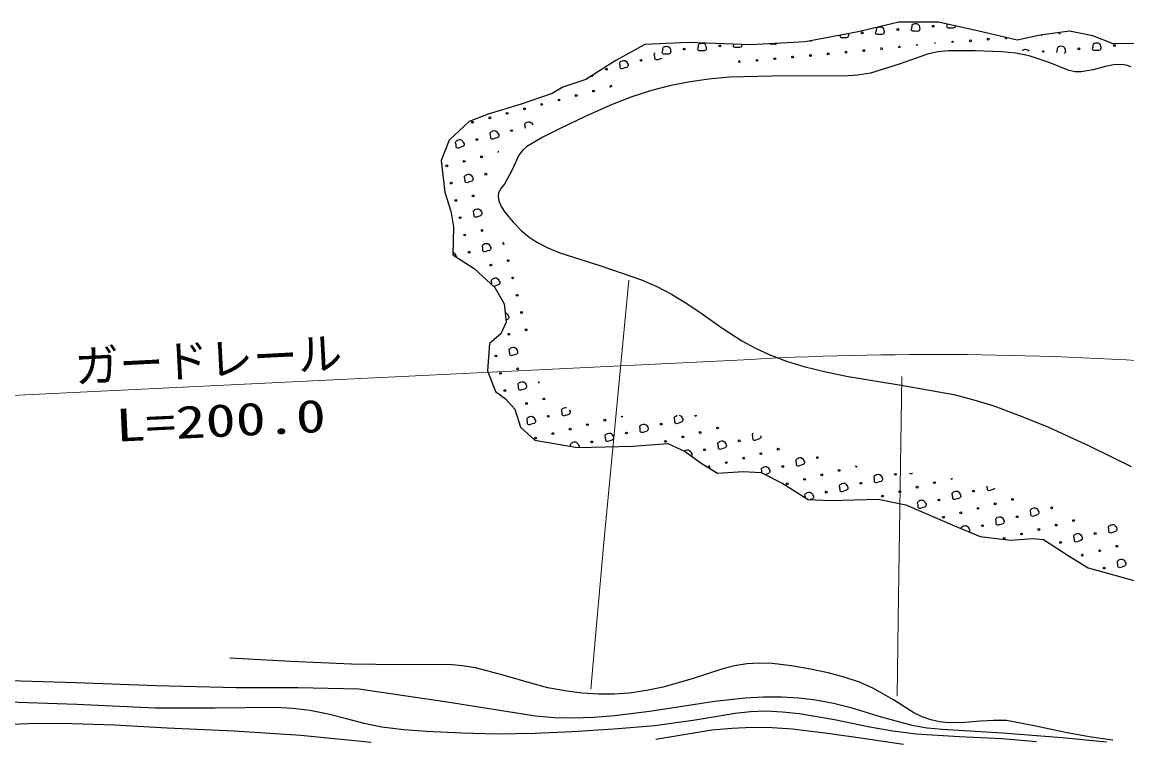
# Model space of a CAD drawing. Units: millimetres, scale not verified. Extents: x 40000 to 680000, y 20000 to 380000.
# Drawn here: x 459763 to 521610, y 298949 to 339081 of the extents above; entities that cross this region are included whole.
import ezdxf
from ezdxf.enums import TextEntityAlignment as Align

# ---------------------------------------------------------------- set-up
doc = ezdxf.new("R2010")
doc.units = ezdxf.units.MM
doc.header["$LTSCALE"] = 1000
for name, color, linetype, lineweight in [('M-BGD', 7, 'Continuous', 25), ('M-BGD-HTXT', 7, 'Continuous', 13), ('M-BMK-HTXT', 7, 'Continuous', 13)]:
    doc.layers.add(name, color=color, linetype=linetype, lineweight=lineweight)
doc.styles.add('ＭＳ ゴシック', font='')
doc.styles.get('ＭＳ ゴシック').set_extended_font_data('MS Gothic')

msp = doc.modelspace()

# ---------------------------------------------------------------- linework, layer by layer
at = {"layer": 'M-BGD'}
for p, q in [((508839, 339081), (506557, 338537)), ((511068, 339081), (508839, 339081)), ((513486, 338537), (511068, 339081)), ((506557, 338537), (503595, 337967)), ((515470, 338075), (513486, 338537)), ((516747, 338347), (515470, 338075)), ((518388, 338565), (516747, 338347)), ((519693, 338320), (518388, 338565)), ((520834, 337858), (519693, 338320)), ((494627, 337831), (492997, 336934)), ((497046, 337940), (494627, 337831)), ((500551, 337804), (497046, 337940)), ((503595, 337967), (500551, 337804)), ((523307, 337885), (520834, 337858)), ((492997, 336934), (491312, 335874)), ((491312, 335874), (490035, 335440)), ((490035, 335440), (489437, 335086)), ((489437, 335086), (487698, 334489)), ((487698, 334489), (485850, 333918)), ((484790, 333510), (483676, 332478)), ((485850, 333918), (484790, 333510)), ((483676, 332478), (483214, 331336)), ((483214, 331336), (483432, 329557)), ((483432, 329557), (483758, 328497)), ((483758, 328497), (483921, 327601)), ((483921, 327601), (483867, 326052)), ((483867, 326052), (485062, 325291)), ((485062, 325291), (486231, 324231)), ((486231, 324231), (486747, 323312)), ((486747, 323312), (486856, 322280)), ((486856, 322280), (486557, 321628)), ((486557, 321628), (485932, 321084)), ((485932, 321084), (485823, 319562)), ((485823, 319562), (486258, 318394)), ((486258, 318394), (486828, 317981)), ((486828, 317981), (487345, 317410)), ((487345, 317410), (487671, 316405)), ((487671, 316405), (488459, 315671)), ((488459, 315671), (490850, 315264)), ((493948, 315345), (495905, 315481)), ((495905, 315481), (496883, 315046)), ((490850, 315264), (493948, 315345)), ((496883, 315046), (497785, 314389)), ((497785, 314389), (498682, 313818)), ((498682, 313818), (500122, 313927)), ((500122, 313927), (501127, 313872)), ((501127, 313872), (502350, 313247)), ((502350, 313247), (503763, 312351)), ((503763, 312351), (505013, 312296)), ((505013, 312296), (507687, 312378)), ((507687, 312378), (509236, 312052)), ((509236, 312052), (511953, 310883)), ((511953, 310883), (513388, 310285)), ((513388, 310285), (515100, 310068)), ((515100, 310068), (516350, 310177)), ((516350, 310177), (516948, 310122)), ((516948, 310122), (518383, 309177)), ((518383, 309177), (519443, 308524)), ((519443, 308524), (522405, 307709))]:
    msp.add_line(p, q, dxfattribs=at)
for points in [[(509669, 338980), (509704, 338991), (509761, 339005), (509839, 338997), (509892, 338977), (509931, 338950), (509975, 338884), (509997, 338819), (510005, 338758), (510014, 338694), (509999, 338643), (509966, 338596), (509894, 338563), (509775, 338567), (509675, 338565), (509618, 338566), (509584, 338585), (509553, 338613), (509536, 338656), (509561, 338735), (509575, 338792), (509581, 338838), (509580, 338883), (509595, 338925), (509608, 338950), (509636, 338970)], [(507678, 338798), (507713, 338809), (507769, 338823), (507847, 338815), (507900, 338795), (507939, 338768), (507983, 338701), (508005, 338636), (508014, 338576), (508023, 338512), (508007, 338460), (507975, 338413), (507902, 338381), (507784, 338385), (507684, 338383), (507627, 338384), (507593, 338403), (507561, 338430), (507544, 338474), (507569, 338552), (507583, 338609), (507589, 338655), (507588, 338700), (507603, 338743), (507616, 338767), (507645, 338787)], [(495728, 337702), (495763, 337713), (495819, 337727), (495897, 337719), (495950, 337699), (495990, 337672), (496033, 337606), (496055, 337541), (496064, 337480), (496073, 337416), (496057, 337365), (496025, 337318), (495952, 337285), (495834, 337289), (495734, 337287), (495677, 337288), (495643, 337307), (495612, 337335), (495595, 337378), (495620, 337457), (495633, 337514), (495639, 337560), (495638, 337605), (495654, 337647), (495666, 337672), (495695, 337692)], [(497720, 337885), (497754, 337896), (497811, 337910), (497889, 337902), (497942, 337882), (497981, 337855), (498025, 337788), (498047, 337723), (498055, 337663), (498065, 337599), (498049, 337547), (498016, 337500), (497944, 337468), (497826, 337472), (497725, 337470), (497668, 337471), (497634, 337490), (497603, 337517), (497586, 337561), (497611, 337639), (497625, 337697), (497631, 337743), (497630, 337787), (497645, 337830), (497658, 337855), (497686, 337874)], [(519810, 337901), (519845, 337912), (519902, 337926), (519980, 337918), (520033, 337898), (520072, 337872), (520116, 337805), (520138, 337740), (520146, 337679), (520155, 337615), (520140, 337564), (520107, 337517), (520035, 337484), (519916, 337489), (519816, 337486), (519759, 337487), (519725, 337506), (519694, 337534), (519677, 337577), (519702, 337656), (519716, 337713), (519721, 337759), (519720, 337804), (519736, 337846), (519748, 337871), (519777, 337891)], [(493269, 336868), (493299, 336890), (493348, 336921), (493425, 336938), (493481, 336936), (493527, 336923), (493589, 336874), (493631, 336819), (493658, 336764), (493687, 336707), (493688, 336653), (493673, 336598), (493614, 336544), (493501, 336511), (493406, 336477), (493352, 336460), (493314, 336467), (493275, 336483), (493245, 336519), (493244, 336601), (493239, 336660), (493230, 336705), (493215, 336748), (493216, 336793), (493220, 336820), (493241, 336848)], [(486023, 332933), (486052, 332954), (486102, 332986), (486178, 333003), (486235, 333001), (486280, 332987), (486343, 332938), (486384, 332883), (486412, 332829), (486441, 332771), (486442, 332717), (486426, 332662), (486368, 332609), (486254, 332575), (486160, 332541), (486105, 332524), (486067, 332531), (486029, 332547), (485999, 332583), (485998, 332666), (485993, 332724), (485984, 332770), (485968, 332812), (485970, 332857), (485974, 332885), (485995, 332912)], [(484086, 332433), (484116, 332455), (484165, 332486), (484242, 332503), (484298, 332501), (484344, 332488), (484406, 332439), (484448, 332384), (484475, 332329), (484504, 332271), (484505, 332218), (484490, 332162), (484431, 332109), (484318, 332075), (484223, 332041), (484169, 332024), (484131, 332031), (484092, 332048), (484062, 332084), (484061, 332166), (484056, 332225), (484047, 332270), (484032, 332312), (484033, 332357), (484037, 332385), (484058, 332413)], [(484586, 330497), (484616, 330518), (484665, 330549), (484741, 330566), (484798, 330564), (484844, 330551), (484906, 330502), (484948, 330447), (484975, 330392), (485004, 330335), (485005, 330281), (484989, 330226), (484931, 330172), (484817, 330139), (484723, 330105), (484669, 330088), (484630, 330095), (484592, 330111), (484562, 330147), (484561, 330229), (484556, 330288), (484547, 330334), (484532, 330376), (484533, 330421), (484537, 330448), (484558, 330476)], [(485086, 328560), (485115, 328581), (485165, 328613), (485241, 328630), (485298, 328628), (485343, 328615), (485406, 328565), (485447, 328511), (485475, 328456), (485504, 328398), (485505, 328344), (485489, 328289), (485431, 328236), (485317, 328202), (485223, 328168), (485168, 328151), (485130, 328158), (485092, 328175), (485062, 328210), (485061, 328293), (485056, 328351), (485047, 328397), (485031, 328439), (485033, 328484), (485037, 328512), (485058, 328539)], [(485586, 326623), (485615, 326645), (485664, 326676), (485741, 326693), (485798, 326691), (485843, 326678), (485906, 326629), (485947, 326574), (485974, 326519), (486003, 326462), (486005, 326408), (485989, 326353), (485931, 326299), (485817, 326266), (485722, 326232), (485668, 326215), (485630, 326222), (485592, 326238), (485562, 326274), (485561, 326356), (485555, 326415), (485546, 326460), (485531, 326503), (485532, 326548), (485536, 326575), (485557, 326603)], [(487085, 320814), (487114, 320835), (487164, 320867), (487240, 320884), (487297, 320882), (487342, 320868), (487405, 320819), (487446, 320764), (487474, 320710), (487503, 320652), (487504, 320598), (487488, 320543), (487430, 320489), (487316, 320456), (487222, 320422), (487167, 320405), (487129, 320412), (487091, 320428), (487061, 320464), (487060, 320547), (487055, 320605), (487046, 320651), (487030, 320693), (487032, 320738), (487036, 320765), (487057, 320793)], [(487585, 318877), (487614, 318899), (487663, 318930), (487740, 318947), (487797, 318945), (487842, 318932), (487905, 318883), (487946, 318828), (487973, 318773), (488002, 318715), (488004, 318662), (487988, 318606), (487930, 318553), (487816, 318519), (487721, 318485), (487667, 318468), (487629, 318476), (487591, 318492), (487561, 318528), (487560, 318610), (487554, 318669), (487545, 318714), (487530, 318756), (487532, 318801), (487536, 318829), (487557, 318857)], [(488084, 316941), (488114, 316962), (488163, 316993), (488240, 317010), (488296, 317008), (488342, 316995), (488405, 316946), (488446, 316891), (488473, 316837), (488502, 316779), (488504, 316725), (488488, 316670), (488429, 316616), (488316, 316583), (488221, 316549), (488167, 316532), (488129, 316539), (488090, 316555), (488060, 316591), (488059, 316673), (488054, 316732), (488045, 316778), (488030, 316820), (488031, 316865), (488035, 316892), (488056, 316920)], [(492457, 316004), (492487, 316025), (492536, 316056), (492613, 316073), (492669, 316071), (492715, 316058), (492777, 316009), (492819, 315954), (492846, 315900), (492875, 315842), (492876, 315788), (492860, 315733), (492802, 315679), (492688, 315646), (492594, 315612), (492540, 315595), (492502, 315602), (492463, 315618), (492433, 315654), (492432, 315736), (492427, 315795), (492418, 315841), (492403, 315883), (492404, 315928), (492408, 315955), (492429, 315983)], [(494394, 316503), (494423, 316525), (494473, 316556), (494549, 316573), (494606, 316571), (494651, 316558), (494714, 316509), (494755, 316454), (494783, 316399), (494811, 316342), (494813, 316288), (494797, 316233), (494739, 316179), (494625, 316145), (494531, 316111), (494476, 316095), (494438, 316102), (494400, 316118), (494370, 316154), (494369, 316236), (494364, 316295), (494355, 316340), (494339, 316382), (494341, 316428), (494345, 316455), (494366, 316483)], [(498767, 315566), (498796, 315588), (498845, 315619), (498922, 315636), (498979, 315634), (499024, 315621), (499087, 315572), (499128, 315517), (499155, 315462), (499184, 315404), (499186, 315351), (499170, 315295), (499112, 315242), (498998, 315208), (498904, 315174), (498849, 315158), (498811, 315165), (498773, 315181), (498743, 315217), (498742, 315299), (498736, 315358), (498727, 315403), (498712, 315445), (498714, 315491), (498718, 315518), (498739, 315546)], [(503139, 314629), (503169, 314651), (503218, 314682), (503295, 314699), (503351, 314697), (503397, 314684), (503460, 314635), (503501, 314580), (503528, 314525), (503557, 314467), (503559, 314414), (503543, 314358), (503484, 314305), (503371, 314271), (503276, 314237), (503222, 314221), (503184, 314228), (503146, 314244), (503116, 314280), (503115, 314362), (503109, 314421), (503100, 314466), (503085, 314508), (503086, 314554), (503090, 314581), (503111, 314609)], [(507512, 313692), (507542, 313714), (507591, 313745), (507668, 313762), (507724, 313760), (507770, 313747), (507833, 313698), (507874, 313643), (507901, 313588), (507930, 313530), (507932, 313477), (507916, 313421), (507857, 313368), (507744, 313334), (507649, 313300), (507595, 313283), (507557, 313291), (507518, 313307), (507488, 313343), (507487, 313425), (507482, 313484), (507473, 313529), (507458, 313571), (507459, 313617), (507463, 313644), (507484, 313672)], [(505576, 313193), (505605, 313214), (505655, 313245), (505731, 313262), (505788, 313260), (505833, 313247), (505896, 313198), (505937, 313143), (505965, 313088), (505994, 313031), (505995, 312977), (505979, 312922), (505921, 312868), (505807, 312835), (505713, 312801), (505658, 312784), (505620, 312791), (505582, 312807), (505552, 312843), (505551, 312925), (505546, 312984), (505537, 313029), (505521, 313072), (505523, 313117), (505527, 313144), (505548, 313172)], [(511885, 312755), (511915, 312777), (511964, 312808), (512041, 312825), (512097, 312823), (512143, 312810), (512205, 312761), (512247, 312706), (512274, 312651), (512303, 312593), (512304, 312540), (512288, 312484), (512230, 312431), (512116, 312397), (512022, 312363), (511968, 312346), (511930, 312354), (511891, 312370), (511861, 312406), (511860, 312488), (511855, 312547), (511846, 312592), (511831, 312634), (511832, 312679), (511836, 312707), (511857, 312735)], [(509949, 312255), (509978, 312277), (510028, 312308), (510104, 312325), (510161, 312323), (510206, 312310), (510269, 312261), (510310, 312206), (510337, 312151), (510366, 312094), (510368, 312040), (510352, 311985), (510294, 311931), (510180, 311898), (510086, 311864), (510031, 311847), (509993, 311854), (509955, 311870), (509925, 311906), (509924, 311988), (509919, 312047), (509909, 312092), (509894, 312135), (509896, 312180), (509900, 312207), (509921, 312235)], [(516258, 311818), (516288, 311840), (516337, 311871), (516413, 311888), (516470, 311886), (516516, 311873), (516578, 311824), (516620, 311769), (516647, 311714), (516676, 311656), (516677, 311603), (516661, 311547), (516603, 311494), (516489, 311460), (516395, 311426), (516341, 311409), (516302, 311417), (516264, 311433), (516234, 311469), (516233, 311551), (516228, 311610), (516219, 311655), (516204, 311697), (516205, 311742), (516209, 311770), (516230, 311798)], [(514321, 311318), (514351, 311340), (514400, 311371), (514477, 311388), (514533, 311386), (514579, 311373), (514642, 311324), (514683, 311269), (514710, 311214), (514739, 311157), (514741, 311103), (514725, 311048), (514666, 310994), (514553, 310961), (514458, 310927), (514404, 310910), (514366, 310917), (514328, 310933), (514298, 310969), (514297, 311051), (514291, 311110), (514282, 311155), (514267, 311198), (514268, 311243), (514272, 311270), (514293, 311298)], [(520631, 310881), (520660, 310903), (520710, 310934), (520786, 310951), (520843, 310949), (520889, 310936), (520951, 310887), (520993, 310832), (521020, 310777), (521049, 310719), (521050, 310666), (521034, 310610), (520976, 310557), (520862, 310523), (520768, 310489), (520714, 310472), (520675, 310479), (520637, 310496), (520607, 310532), (520606, 310614), (520601, 310673), (520592, 310718), (520577, 310760), (520578, 310805), (520582, 310833), (520603, 310861)], [(518694, 310381), (518724, 310403), (518773, 310434), (518850, 310451), (518906, 310449), (518952, 310436), (519015, 310387), (519056, 310332), (519083, 310277), (519112, 310220), (519114, 310166), (519098, 310111), (519039, 310057), (518926, 310023), (518831, 309989), (518777, 309973), (518739, 309980), (518700, 309996), (518670, 310032), (518669, 310114), (518664, 310173), (518655, 310218), (518640, 310260), (518641, 310306), (518645, 310333), (518666, 310361)], [(521131, 308945), (521160, 308966), (521210, 308997), (521286, 309014), (521343, 309012), (521388, 308999), (521451, 308950), (521492, 308895), (521520, 308840), (521548, 308783), (521550, 308729), (521534, 308674), (521476, 308620), (521362, 308587), (521268, 308553), (521213, 308536), (521175, 308543), (521137, 308559), (521107, 308595), (521106, 308677), (521101, 308736), (521092, 308782), (521076, 308824), (521078, 308869), (521082, 308896), (521103, 308924)]]:
    msp.add_lwpolyline(points, close=True, dxfattribs=at)
for points in [[(512004, 338871), (511990, 338825), (511958, 338778), (511886, 338746), (511767, 338750), (511667, 338748), (511610, 338749), (511576, 338768), (511545, 338795), (511528, 338839), (511553, 338917), (511565, 338969)], [(506016, 338433), (506022, 338393), (506031, 338329), (506015, 338278), (505983, 338230), (505911, 338198), (505792, 338202), (505692, 338200), (505635, 338201), (505601, 338220), (505570, 338247), (505553, 338291), (505571, 338348)], [(500050, 337823), (500056, 337781), (500041, 337730), (500008, 337683), (499936, 337650), (499817, 337655), (499717, 337652), (499660, 337653), (499626, 337672), (499595, 337700), (499578, 337743), (499603, 337822), (499607, 337841)], [(502011, 337882), (502000, 337865), (501927, 337833), (501809, 337837), (501709, 337835), (501652, 337836), (501618, 337855)], [(503973, 338040), (503919, 338016), (503859, 338018)], [(517702, 337351), (517685, 337395), (517710, 337473), (517724, 337531), (517730, 337577), (517729, 337621), (517744, 337664), (517757, 337688), (517786, 337708), (517819, 337719)], [(517819, 337719), (517853, 337730), (517910, 337744), (517988, 337736), (518041, 337716), (518080, 337689), (518124, 337622), (518146, 337557), (518154, 337497), (518164, 337433), (518148, 337381), (518115, 337334), (518104, 337329)], [(521851, 336583), (521568, 336678), (521279, 336712), (520855, 336684), (520414, 336592), (519728, 336408), (519050, 336289), (518709, 336302), (518366, 336376), (517263, 336815), (516139, 337198), (515384, 337338), (514609, 337421), (513111, 337477), (511615, 337473), (511023, 337407), (510441, 337282), (508854, 336723), (507255, 336222), (506526, 336111), (505777, 336059), (502560, 336063), (499358, 336006), (498205, 335894), (497048, 335720), (496006, 335511), (494988, 335246), (493889, 334888), (492798, 334467), (491325, 333818), (489847, 333100), (488917, 332633), (488026, 332118), (487778, 331900), (487572, 331637), (487210, 330839), (486779, 330040), (486572, 329788), (486434, 329527), (486410, 329314), (486449, 329083), (486585, 328760), (486789, 328437), (487255, 327871), (487725, 327391), (488124, 327057), (488570, 326763), (489200, 326439), (489864, 326166), (492164, 325441), (494445, 324657), (495290, 324284), (496107, 323857), (496976, 323333), (497824, 322749), (498925, 321962), (500053, 321229), (500815, 320818), (501613, 320456), (502549, 320104), (503519, 319804), (504754, 319496), (506006, 319245), (508981, 318763), (511924, 318225), (513047, 317940), (514155, 317596), (515694, 317025), (517215, 316396), (519527, 315331), (521841, 314199)], [(495562, 337054), (495551, 337044), (495437, 337010), (495343, 336976), (495288, 336959), (495250, 336967), (495212, 336983), (495182, 337019), (495181, 337101), (495176, 337160), (495167, 337205), (495151, 337247), (495153, 337292), (495157, 337320), (495178, 337348), (495194, 337360)], [(515753, 337482), (515765, 337506), (515794, 337526), (515827, 337536)], [(515827, 337536), (515862, 337547), (515919, 337561), (515996, 337553), (516050, 337533), (516089, 337506), (516121, 337457)], [(491751, 336151), (491736, 336098), (491678, 336044), (491564, 336011), (491482, 335981)], [(487935, 333136), (487934, 333165), (487929, 333224), (487920, 333270), (487905, 333312), (487906, 333357), (487910, 333384), (487931, 333412), (487959, 333433)], [(487959, 333433), (487989, 333454), (488038, 333485), (488115, 333502), (488171, 333500), (488217, 333487), (488280, 333438), (488321, 333383), (488345, 333336)], [(483871, 326188), (483907, 326178), (483969, 326129), (484011, 326074), (484038, 326020), (484067, 325962), (484068, 325924)], [(486085, 324687), (486115, 324708), (486164, 324740), (486241, 324757), (486297, 324755), (486343, 324742), (486406, 324692), (486447, 324637), (486474, 324583), (486503, 324525), (486504, 324471), (486489, 324416), (486430, 324363), (486317, 324329), (486222, 324295), (486176, 324281)], [(486061, 324385), (486060, 324420), (486055, 324478), (486046, 324524), (486031, 324566), (486032, 324611), (486036, 324639), (486057, 324666), (486085, 324687)], [(486799, 322817), (486843, 322805), (486905, 322756), (486947, 322701), (486974, 322646), (487003, 322588), (487004, 322535), (486988, 322479), (486930, 322426), (486843, 322400)], [(490405, 317346), (490410, 317336), (490439, 317279), (490440, 317225), (490424, 317170), (490366, 317116), (490252, 317083), (490158, 317049), (490103, 317032), (490065, 317039), (490027, 317055), (489997, 317091), (489996, 317173), (489991, 317232), (489982, 317277), (489967, 317320), (489968, 317365), (489972, 317392), (489993, 317420), (490021, 317440)], [(490021, 317440), (490050, 317462), (490100, 317493), (490176, 317510), (490230, 317508)], [(496550, 317069), (496588, 317058), (496651, 317009), (496692, 316954), (496719, 316899), (496748, 316841), (496749, 316788), (496734, 316732), (496675, 316679), (496562, 316645), (496467, 316611), (496413, 316594), (496375, 316601), (496336, 316618), (496306, 316654), (496305, 316736), (496300, 316795), (496291, 316840), (496276, 316882), (496277, 316927), (496281, 316955), (496302, 316983), (496330, 317003)], [(496330, 317003), (496360, 317025), (496409, 317056), (496460, 317067)], [(501106, 315935), (501121, 315904), (501122, 315850), (501106, 315795), (501048, 315742), (500934, 315708), (500840, 315674), (500786, 315657), (500747, 315664), (500709, 315681), (500679, 315717), (500678, 315799), (500673, 315858), (500664, 315903), (500649, 315945), (500650, 315990), (500654, 316018), (500675, 316046), (500700, 316064)], [(490484, 315326), (490481, 315341), (490466, 315383), (490468, 315428), (490472, 315456), (490493, 315483), (490521, 315504)], [(490521, 315504), (490550, 315525), (490600, 315557), (490676, 315574), (490733, 315572), (490778, 315559), (490841, 315509), (490882, 315454), (490909, 315400), (490938, 315342), (490940, 315288), (490933, 315266)], [(496833, 315069), (496860, 315088), (496909, 315119), (496985, 315136), (497042, 315134), (497088, 315121), (497150, 315072), (497192, 315017), (497219, 314962), (497248, 314905), (497249, 314851), (497233, 314796)], [(501203, 314130), (501232, 314151), (501282, 314182), (501358, 314199), (501415, 314197), (501461, 314184), (501523, 314135), (501565, 314080), (501592, 314025), (501621, 313968), (501622, 313914), (501606, 313859), (501548, 313805), (501434, 313772), (501370, 313748)], [(501178, 313846), (501178, 313862), (501173, 313921), (501164, 313967), (501149, 314009), (501150, 314054), (501154, 314081), (501175, 314109), (501203, 314130)], [(509601, 313805), (509586, 313800), (509531, 313783), (509493, 313790), (509455, 313807), (509439, 313825)], [(514213, 312973), (514167, 312931), (514053, 312897), (513959, 312863), (513904, 312846), (513866, 312853), (513828, 312870), (513798, 312905), (513797, 312988), (513792, 313046), (513783, 313092), (513778, 313104)], [(503612, 312446), (503609, 312484), (503600, 312530), (503585, 312572), (503586, 312617), (503590, 312644), (503611, 312672), (503639, 312693)], [(503639, 312693), (503669, 312714), (503718, 312746), (503795, 312763), (503851, 312761), (503897, 312747), (503959, 312698), (504001, 312643), (504028, 312589), (504057, 312531), (504058, 312477), (504043, 312422), (503984, 312368), (503903, 312344)], [(512331, 310726), (512332, 310743), (512336, 310770), (512357, 310798), (512385, 310819)], [(512385, 310819), (512415, 310840), (512464, 310871), (512540, 310888), (512597, 310886), (512643, 310873), (512705, 310824), (512747, 310769), (512774, 310715), (512803, 310657), (512804, 310603), (512788, 310548), (512779, 310539)], [(520825, 298873), (519494, 299059), (518169, 299305), (516518, 299669), (514860, 299973), (514138, 299985), (513412, 299937), (512529, 299866), (511627, 299855), (511119, 299904), (510626, 300012), (510148, 300184), (509680, 300418), (508552, 301129), (507393, 301788), (506631, 302117), (505847, 302390), (504880, 302655), (503894, 302862), (502827, 303043), (501752, 303164), (501041, 303185), (500325, 303146), (499649, 303040), (498983, 302876), (497324, 302333), (495651, 301849), (494714, 301654), (493765, 301517), (492906, 301456), (492045, 301456), (491089, 301516), (490139, 301636), (489187, 301817), (488234, 302061), (486693, 302521), (485149, 302920), (484406, 303042), (483645, 303107), (480920, 303090), (478206, 303134), (474808, 303283), (471396, 303472)], [(457793, 302249), (462792, 302112), (467273, 301941), (471768, 301829), (475198, 301825), (478621, 301760), (483557, 301030), (488496, 300244), (489540, 300155), (490588, 300128), (491758, 300161), (492936, 300256), (494887, 300496), (496840, 300798), (498531, 301053), (500242, 301251), (501259, 301308), (502277, 301305), (503234, 301249), (504197, 301131), (505182, 300950), (506155, 300709), (507858, 300180), (509567, 299713), (510422, 299572), (511288, 299491), (514643, 299289), (517985, 299027), (520469, 298787)], [(516544, 298794), (514616, 298962), (512211, 299060), (509809, 299219), (508513, 299385), (507226, 299610), (505248, 300012), (503254, 300356), (502329, 300455), (501402, 300494), (500538, 300463), (499677, 300373), (497444, 300002), (495192, 299689), (492883, 299486), (490560, 299342), (488466, 299252), (486360, 299223), (484375, 299264), (482380, 299366), (481133, 299460), (479895, 299615), (478907, 299810), (477918, 300066), (476903, 300332), (475870, 300542), (474914, 300657), (473948, 300712), (470571, 300662), (467206, 300673), (462820, 300874), (458428, 301016)], [(458273, 299742), (460121, 299812), (461969, 299822), (464926, 299730), (467883, 299578), (471620, 299401), (475360, 299165), (479300, 298775)], [(495237, 298937), (498375, 299455), (499499, 299559), (500624, 299603), (501748, 299587), (502882, 299510), (504851, 299277), (506823, 298982), (509095, 298654)]]:
    msp.add_lwpolyline(points, dxfattribs=at)
for centre in [(506787, 338482), (508779, 338665), (510771, 338847), (498821, 337752), (512853, 338034), (513849, 338125), (520911, 337769), (496829, 337569), (501899, 337030), (502895, 337121), (503891, 337213), (504887, 337304), (505883, 337395), (506878, 337486), (518920, 337586), (492472, 336439), (494408, 336939), (500904, 336939), (491753, 335221), (489817, 334721), (490785, 334971), (486912, 333972), (487880, 334222), (488849, 334472), (484975, 333472), (485944, 333722), (487162, 333004), (485225, 332504), (485475, 331535), (483539, 331036), (484507, 331286), (485725, 330567), (483789, 330067), (484038, 329099), (485007, 329349), (484288, 328131), (484538, 327163), (485506, 327413), (484788, 326194), (486006, 325476), (486974, 325726), (487224, 324758), (487474, 323789), (487724, 322821), (487006, 321603), (487974, 321853), (486287, 320385), (486537, 319416), (487505, 319666), (486787, 318448), (488974, 317980), (488005, 317730), (489223, 317011), (492378, 316793), (489473, 316043), (490442, 316293), (491410, 316543), (493596, 316074), (495533, 316574), (497719, 316106), (498688, 316355), (488505, 315793), (491660, 315575), (495783, 315606), (496751, 315856), (499906, 315637), (497969, 315137), (501124, 314919), (502092, 315168), (499187, 314419), (500156, 314669), (502342, 314200), (504279, 314700), (504528, 313732), (505497, 313982), (508651, 313763), (502592, 313232), (503560, 313482), (506715, 313263), (509870, 313045), (510838, 313294), (504778, 312763), (507933, 312545), (508901, 312795), (511088, 312326), (513024, 312826), (515211, 312357), (513274, 311858), (514242, 312107), (517397, 311889), (511338, 311358), (512306, 311608), (515461, 311389), (518615, 311170), (513524, 310889), (516679, 310671), (517647, 310921), (519833, 310452), (514742, 310171), (515710, 310421), (517897, 309952), (519115, 309234), (520083, 309484), (521052, 309734), (520333, 308515)]:
    msp.add_circle(centre, 49.8, dxfattribs=at)
for centre, start, end in [((516837, 338399), 240.34637, 314.73727), ((517833, 338490), 186.87391, 8.20972), ((508870, 337669), 347.01466, 206.53847), ((509866, 337760), 18.41941, 175.13372), ((510862, 337852), 54.65582, 138.89731), ((511858, 337943), 346.92143, 178.98166), ((514845, 338217), 161.95093, 351.8296), ((507874, 337578), 305.37035, 248.18278), ((516928, 337403), 352.1407, 179.8323), ((499908, 336847), 334.92438, 206.55549), ((492722, 335471), 336.6107, 249.19982), ((486444, 331785), 87.40899, 177.75866), ((486725, 326694), 91.85228, 325.55577), ((488724, 318948), 177.16014, 277.1888), ((493346, 317043), 210.81604, 331.00362), ((497469, 317074), 169.97954, 0.58052), ((494814, 315356), 85.68769, 102.25916), ((498219, 314169), 253.96336, 221.10253), ((506465, 314231), 161.9139, 342.83193), ((511806, 313544), 184.03136, 341.96833)]:
    msp.add_arc(centre, 49.8, start, end, dxfattribs=at)
at = {"layer": 'M-BGD-HTXT'}
msp.add_line((430490, 316772), (500549, 320197), dxfattribs=at)
msp.add_arc((510762, 130472), 190000, 77.47943, 93.08136, dxfattribs=at)
at = {"layer": 'M-BMK-HTXT'}
for p, q in [((492302, 309732), (493723, 324638)), ((509011, 319237), (508808, 305655)), ((491592, 301741), (492302, 309732)), ((508808, 305655), (508749, 301334))]:
    msp.add_line(p, q, dxfattribs=at)

# ---------------------------------------------------------------- texts
at = {"layer": 'M-BGD-HTXT', "style": 'ＭＳ ゴシック'}
msp.add_text('ガードレール', height=1833, rotation=3, dxfattribs=at).set_placement((462775, 318328), align=Align.BOTTOM_LEFT)
at = {"layer": 'M-BGD-HTXT', "style": 'ＭＳ ゴシック', "width": 1.35}
msp.add_text('L=200.0', height=1833, rotation=2.7, dxfattribs=at).set_placement((465060, 315039), align=Align.BOTTOM_LEFT)

doc.saveas('drawing.dxf')
